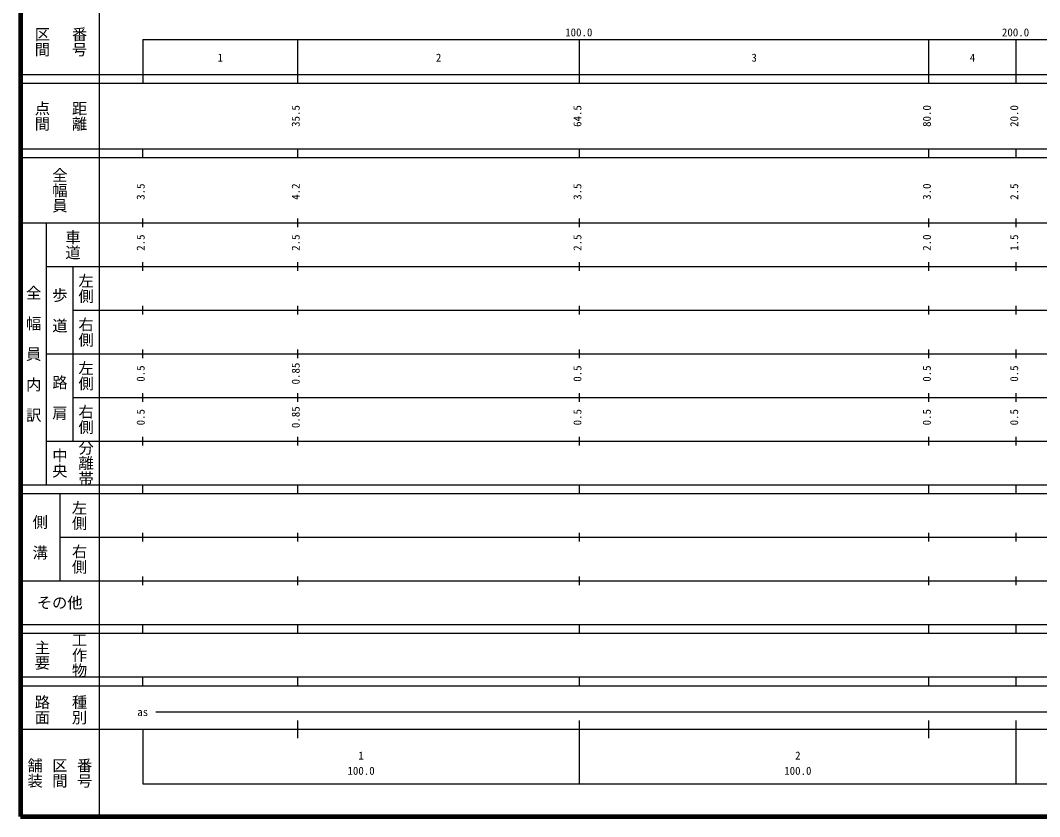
# Model space of a CAD drawing. Units: millimetres on the paper, enlarged 1000 times. Extents: x 40000 to 680000, y 20000 to 380000.
# Drawn here: x 40000 to 273358, y 20000 to 202409 of the extents above; entities that cross this region are included whole.
import ezdxf
from ezdxf.enums import TextEntityAlignment as Align

# ---------------------------------------------------------------- set-up
doc = ezdxf.new("R2010")
doc.units = ezdxf.units.MM
doc.header["$LTSCALE"] = 1000
doc.layers.add('M-TTL', color=2, linetype='Continuous', lineweight=140)
doc.layers.add('M-TTL-BAND', color=7, linetype='Continuous', lineweight=25)
doc.styles.add('@ＭＳ ゴシック', font='')
doc.styles.add('ＭＳ ゴシック', font='')
doc.styles.get('@ＭＳ ゴシック').set_extended_font_data('@MS Gothic')
doc.styles.get('ＭＳ ゴシック').set_extended_font_data('MS Gothic')

msp = doc.modelspace()

# ---------------------------------------------------------------- linework, layer by layer
at = {"layer": 'M-TTL'}
for p, q in [((40000, 380000), (40000, 20000)), ((40000, 20000), (680000, 20000))]:
    msp.add_line(p, q, dxfattribs=at)
at = {"layer": 'M-TTL-BAND'}
for p, q in [((58000, 370000), (58000, 20000)), ((68000, 198000), (579000, 198000)), ((68000, 198000), (68000, 188000)), ((103500, 188000), (103500, 198000)), ((168000, 188000), (168000, 198000)), ((248000, 188000), (248000, 198000)), ((268000, 188000), (268000, 198000)), ((40000, 190000), (579000, 190000)), ((40000, 188000), (579000, 188000)), ((40000, 173000), (579000, 173000)), ((68000, 171000), (68000, 173000)), ((103500, 171000), (103500, 173000)), ((168000, 171000), (168000, 173000)), ((248000, 171000), (248000, 173000)), ((268000, 171000), (268000, 173000)), ((40000, 171000), (579000, 171000)), ((68000, 155000), (68000, 157000)), ((103500, 155000), (103500, 157000)), ((168000, 155000), (168000, 157000)), ((248000, 155000), (248000, 157000)), ((268000, 155000), (268000, 157000)), ((40000, 156000), (579000, 156000)), ((46000, 96000), (46000, 156000)), ((46000, 146000), (579000, 146000)), ((52000, 146000), (52000, 106000)), ((68000, 145000), (68000, 147000)), ((103500, 145000), (103500, 147000)), ((168000, 145000), (168000, 147000)), ((248000, 145000), (248000, 147000)), ((268000, 145000), (268000, 147000)), ((52000, 136000), (579000, 136000)), ((68000, 135000), (68000, 137000)), ((103500, 135000), (103500, 137000)), ((168000, 135000), (168000, 137000)), ((248000, 135000), (248000, 137000)), ((268000, 135000), (268000, 137000)), ((68000, 125000), (68000, 127000)), ((103500, 125000), (103500, 127000)), ((168000, 125000), (168000, 127000)), ((248000, 125000), (248000, 127000)), ((268000, 125000), (268000, 127000)), ((46000, 126000), (579000, 126000)), ((68000, 115000), (68000, 117000)), ((103500, 115000), (103500, 117000)), ((168000, 115000), (168000, 117000)), ((248000, 115000), (248000, 117000)), ((268000, 115000), (268000, 117000)), ((52000, 116000), (579000, 116000)), ((46000, 106000), (579000, 106000)), ((68000, 105000), (68000, 107000)), ((103500, 105000), (103500, 107000)), ((168000, 105000), (168000, 107000)), ((248000, 105000), (248000, 107000)), ((268000, 105000), (268000, 107000)), ((40000, 96000), (579000, 96000)), ((68000, 94000), (68000, 96000)), ((103500, 94000), (103500, 96000)), ((168000, 94000), (168000, 96000)), ((248000, 94000), (248000, 96000)), ((268000, 94000), (268000, 96000)), ((40000, 94000), (579000, 94000)), ((49000, 94000), (49000, 74000)), ((68000, 83000), (68000, 85000)), ((103500, 83000), (103500, 85000)), ((168000, 83000), (168000, 85000)), ((248000, 83000), (248000, 85000)), ((268000, 83000), (268000, 85000)), ((49000, 84000), (579000, 84000)), ((68000, 73000), (68000, 75000)), ((103500, 73000), (103500, 75000)), ((168000, 73000), (168000, 75000)), ((248000, 73000), (248000, 75000)), ((268000, 73000), (268000, 75000)), ((40000, 74000), (579000, 74000)), ((40000, 64000), (579000, 64000)), ((68000, 62000), (68000, 64000)), ((103500, 62000), (103500, 64000)), ((168000, 62000), (168000, 64000)), ((248000, 62000), (248000, 64000)), ((268000, 62000), (268000, 64000)), ((40000, 62000), (579000, 62000)), ((40000, 52000), (579000, 52000)), ((68000, 50000), (68000, 52000)), ((103500, 50000), (103500, 52000)), ((168000, 50000), (168000, 52000)), ((248000, 50000), (248000, 52000)), ((268000, 50000), (268000, 52000)), ((40000, 50000), (579000, 50000)), ((71000, 44000), (565000, 44000)), ((40000, 40000), (579000, 40000)), ((68000, 40000), (68000, 27500)), ((103500, 38000), (103500, 42000)), ((168000, 27500), (168000, 42000)), ((248000, 38000), (248000, 42000)), ((268000, 27500), (268000, 42000)), ((68000, 27500), (579000, 27500))]:
    msp.add_line(p, q, dxfattribs=at)

# ---------------------------------------------------------------- texts
at = {"layer": 'M-TTL-BAND', "style": '@ＭＳ ゴシック'}
for s, p in [('番号', (53500, 197500)), ('区間', (45000, 197500)), ('点間', (45000, 180500)), ('距離', (53500, 180500)), ('全幅員', (49000, 163500)), ('車道', (52000, 151000)), ('左側', (55000, 141000)), ('全\u3000幅\u3000員\u3000内\u3000訳', (43000, 126000)), ('歩\u3000道', (49000, 136000)), ('右側', (55000, 131000)), ('左側', (55000, 121000)), ('路\u3000肩', (49000, 116000)), ('右側', (55000, 111000)), ('分離帯', (55000, 101000)), ('中央', (49000, 101000)), ('左側', (53500, 89000)), ('側\u3000溝', (44500, 84000)), ('右側', (53500, 79000)), ('工作物', (53500, 57000)), ('主要', (45000, 57000)), ('路面', (45000, 44500)), ('種別', (53500, 44500)), ('舗装', (43333, 30000)), ('区間', (49000, 30000)), ('番号', (54667, 30000))]:
    msp.add_text(s, height=2566, rotation=270, dxfattribs=at).set_placement(p, align=Align.MIDDLE_CENTER)
at = {"layer": 'M-TTL-BAND', "style": 'ＭＳ ゴシック'}
for s, p in [('100.0', (167844, 198195)), ('200.0', (267844, 198195)), ('1', (85750, 192405)), ('2', (135750, 192405)), ('3', (208000, 192405)), ('4', (258000, 192405)), ('as', (68000, 42500)), ('1', (118000, 32523)), ('2', (218000, 32523)), ('100.0', (118000, 29033)), ('100.0', (218000, 29033))]:
    msp.add_text(s, height=1833, dxfattribs=at).set_placement(p, align=Align.BOTTOM_CENTER)
for s, p in [('35.5', (104500, 180500)), ('64.5', (169000, 180500)), ('80.0', (249000, 180500)), ('20.0', (269000, 180500)), ('3.5', (69000, 163174)), ('4.2', (104500, 163174)), ('3.5', (169000, 163174)), ('3.0', (249000, 163174)), ('2.5', (269000, 163174)), ('2.5', (69000, 151500)), ('2.5', (104500, 151500)), ('2.5', (169000, 151500)), ('2.0', (249000, 151500)), ('1.5', (269000, 151500)), ('0.85', (104500, 121500)), ('0.5', (69000, 121500)), ('0.5', (169000, 121500)), ('0.5', (249000, 121500)), ('0.5', (269000, 121500)), ('0.5', (69000, 111500)), ('0.85', (104500, 111500)), ('0.5', (169000, 111500)), ('0.5', (249000, 111500)), ('0.5', (269000, 111500))]:
    msp.add_text(s, height=1833, rotation=90, dxfattribs=at).set_placement(p, align=Align.BOTTOM_CENTER)
msp.add_text('その他', height=2566, dxfattribs=at).set_placement((49000, 69000), align=Align.MIDDLE_CENTER)

doc.saveas('drawing.dxf')
